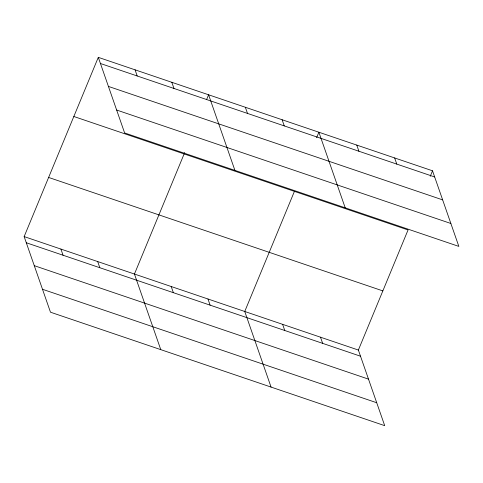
<?xml version="1.0" encoding="UTF-8"?>
<svg xmlns="http://www.w3.org/2000/svg" width="483" height="483" viewBox="0 0 483 483"><rect width="100%" height="100%" fill="white"/><g stroke="black" fill="none" stroke-linecap="round" stroke-linejoin="round"><path stroke-width="0.72" d="M73.827 116.494L408.057 229.956L358.374 350.054L384.703 425.656L50.48 312.199L24.15 236.598L98.297 57.344L432.52 170.801L458.85 246.402L124.626 132.946L98.297 57.344M184.693 152.562L134.443 274.036L160.773 349.644M206.597 99.601L208.59 94.783L234.919 170.39M294.419 191.377L244.742 311.481L271.066 387.082M316.606 137.727L318.883 132.227L345.212 207.829M430.244 176.301L432.52 170.801M100.44 63.502L434.664 176.959M108.421 86.415L442.645 199.877M116.644 110.027L450.868 223.484M48.62 177.442L382.844 290.899M24.15 236.598L358.374 350.054M26.293 242.756L360.523 356.212M34.275 265.668L368.499 379.131M42.498 289.281L376.722 402.744M394.641 157.941L396.785 164.099M356.762 145.081L358.911 151.239M282.12 119.742L284.264 125.9M245.358 107.262L247.501 113.42M320.495 337.194L322.644 343.353M282.615 324.335L284.765 330.493M171.827 82.303L173.971 88.461M135.059 69.824L137.202 75.982M207.974 298.995L210.117 305.153M171.211 286.516L173.355 292.674M97.681 261.557L99.824 267.715M60.912 249.077L63.062 255.235"/></g></svg>
